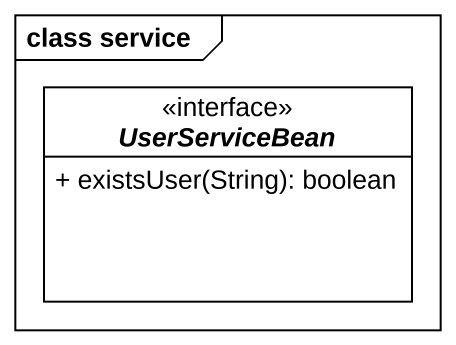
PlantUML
@startuml
mainframe class service
hide circle
hide empty members
skinparam classAttributeIconSize 0
interface UserServiceBean <<interface>> {
  + existsUser(String): boolean
}
@enduml
